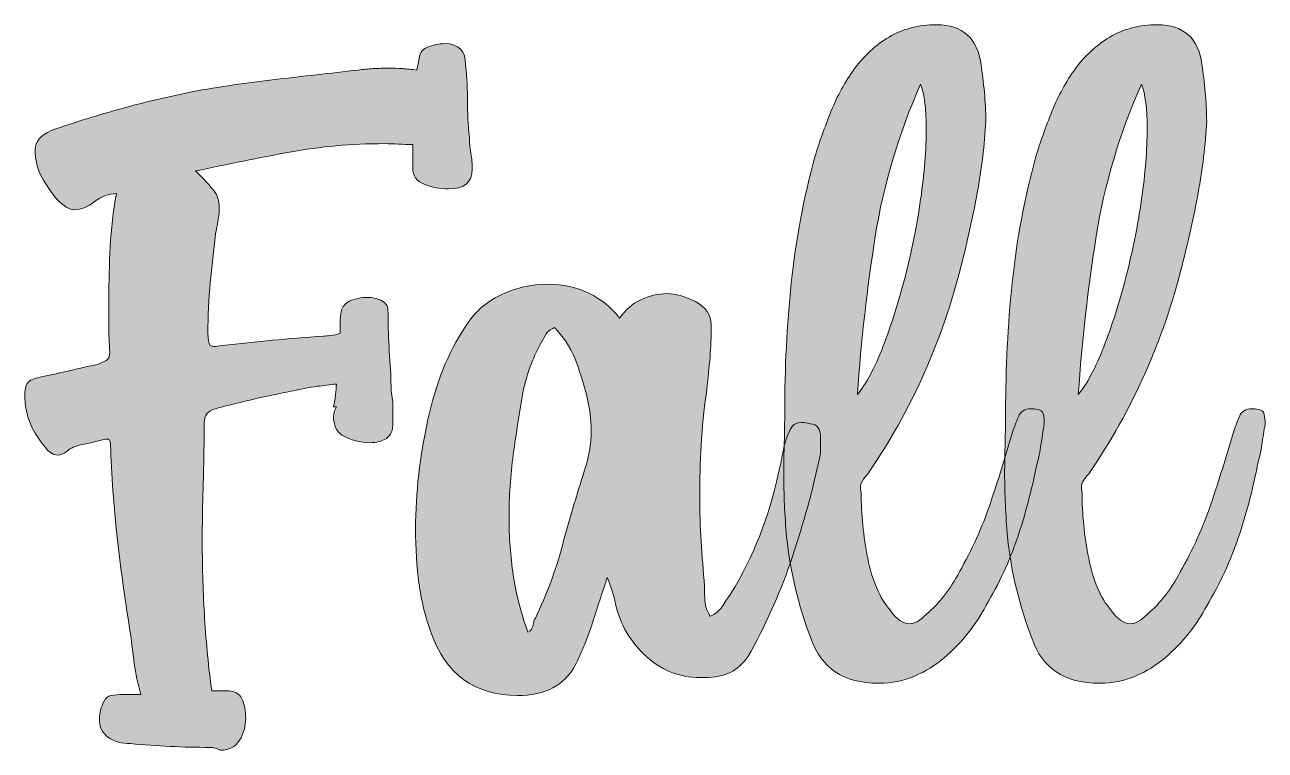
# Model space of a CAD drawing. Header units: inches. Extents: x 229 to 851, y -868 to -212.
# Drawn here: x 228.7 to 630.1, y -446.9 to -212 of the extents above; entities that cross this region are included whole.
import ezdxf

# ---------------------------------------------------------------- set-up
doc = ezdxf.new("R2010")
doc.units = ezdxf.units.IN
doc.header["$MEASUREMENT"] = 0
doc.layers.add('Layer 1', color=7, linetype='Continuous')

# ---------------------------------------------------------------- blocks, each defined once
blk = doc.blocks.new('block 4')
at = {"layer": 'Layer 1', "true_color": 0x040404}
h = blk.add_hatch(color=18, dxfattribs=at)
h.dxf.hatch_style = 2
edge = h.paths.add_edge_path()
edge.add_spline(control_points=[(475.19, -377.83), (474.58, -370.7), (474.28, -363.88), (474.28, -357.36), (474.28, -353.9), (474.32, -350.54), (474.43, -347.28), (474.53, -344.03), (474.58, -340.67), (474.58, -337.2), (474.58, -323.15), (475.29, -309.25), (476.72, -295.51), (478.14, -281.76), (480.69, -268.17), (484.36, -254.73), (485.78, -250.05), (487.51, -245.16), (489.55, -240.07), (491.58, -234.98), (494.13, -230.35), (497.19, -226.17), (500.24, -222), (503.95, -218.59), (508.33, -215.94), (512.71, -213.3), (517.85, -211.97), (523.76, -211.97), (532.11, -211.97), (536.89, -216.25), (538.12, -224.8), (538.52, -227.65), (538.88, -230.65), (539.19, -233.81), (539.49, -236.97), (539.64, -240.07), (539.64, -243.13), (539.23, -250.87), (538.32, -258.6), (536.89, -266.34), (535.47, -274.08), (533.73, -281.92), (531.7, -289.86), (528.65, -302.07), (524.62, -313.79), (519.64, -324.98), (514.64, -336.18), (508.59, -346.98), (501.46, -357.36), (500.85, -357.97), (500.24, -358.79), (499.63, -359.81), (499.02, -360.83), (498.91, -362.05), (499.32, -363.47), (499.32, -370.4), (500.04, -377.47), (501.46, -384.7), (502.88, -391.93), (505.33, -397.58), (508.79, -401.65), (510.83, -404.51), (512.86, -405.93), (514.9, -405.93), (516.53, -405.93), (518.36, -404.91), (520.4, -402.87), (524.68, -399.21), (528.24, -394.63), (531.09, -389.13), (535.16, -382), (538.47, -374.67), (541.02, -367.14), (543.56, -359.6), (545.95, -351.97), (548.2, -344.23), (548.81, -342.4), (549.46, -340.61), (550.18, -338.88), (550.89, -337.15), (552.27, -336.29), (554.3, -336.29), (555.12, -336.29), (555.73, -336.39), (556.14, -336.59), (557.36, -336.59), (558.07, -337.1), (558.28, -338.12), (558.47, -339.14), (558.58, -340.16), (558.58, -341.17), (558.17, -343.42), (557.82, -345.65), (557.51, -347.89), (557.21, -350.14), (556.75, -352.27), (556.14, -354.31), (554.5, -362.66), (552.42, -370.6), (549.87, -378.13), (547.33, -385.67), (543.92, -393), (539.64, -400.12), (538.22, -402.98), (536.33, -405.88), (533.99, -408.83), (531.65, -411.78), (529.05, -414.48), (526.2, -416.92), (523.35, -419.37), (520.14, -421.35), (516.58, -422.88), (513.02, -424.41), (509.2, -425.17), (505.13, -425.17), (499.22, -425.17), (494.48, -423.95), (490.92, -421.51), (487.36, -419.06), (484.76, -415.5), (483.14, -410.81), (479.06, -400.23), (476.41, -389.23), (475.19, -377.83)], knot_values=[0, 0, 0, 0, 1, 1, 1, 2, 2, 2, 3, 3, 3, 4, 4, 4, 5, 5, 5, 6, 6, 6, 7, 7, 7, 8, 8, 8, 9, 9, 9, 10, 10, 10, 11, 11, 11, 12, 12, 12, 13, 13, 13, 14, 14, 14, 15, 15, 15, 16, 16, 16, 17, 17, 17, 18, 18, 18, 19, 19, 19, 20, 20, 20, 21, 21, 21, 22, 22, 22, 23, 23, 23, 24, 24, 24, 25, 25, 25, 26, 26, 26, 27, 27, 27, 28, 28, 28, 29, 29, 29, 30, 30, 30, 31, 31, 31, 32, 32, 32, 33, 33, 33, 34, 34, 34, 35, 35, 35, 36, 36, 36, 37, 37, 37, 38, 38, 38, 39, 39, 39, 40, 40, 40, 41, 41, 41, 41], degree=3, periodic=1)
edge = h.paths.add_edge_path()
edge.add_spline(control_points=[(518.57, -231.21), (511.44, -247.3), (506.55, -263.7), (503.9, -280.39), (501.26, -297.09), (499.32, -314.19), (498.1, -331.7), (500.95, -328.24), (503.7, -323.1), (506.35, -316.28), (508.99, -309.46), (511.39, -301.92), (513.53, -293.68), (515.67, -285.43), (517.34, -277.03), (518.57, -268.48), (519.79, -259.92), (520.4, -252.29), (520.4, -245.57), (520.4, -239.26), (519.79, -234.47), (518.57, -231.21)], knot_values=[0, 0, 0, 0, 1, 1, 1, 2, 2, 2, 3, 3, 3, 4, 4, 4, 5, 5, 5, 6, 6, 6, 7, 7, 7, 7], degree=3, periodic=1)
h = blk.add_hatch(color=18, dxfattribs=at)
h.dxf.hatch_style = 2
edge = h.paths.add_edge_path()
edge.add_spline(control_points=[(546.67, -377.83), (546.06, -370.7), (545.75, -363.88), (545.75, -357.36), (545.75, -353.9), (545.8, -350.54), (545.9, -347.28), (546, -344.03), (546.06, -340.67), (546.06, -337.2), (546.06, -323.15), (546.77, -309.25), (548.19, -295.51), (549.61, -281.76), (552.16, -268.17), (555.83, -254.73), (557.25, -250.05), (558.98, -245.16), (561.02, -240.07), (563.06, -234.98), (565.6, -230.35), (568.66, -226.17), (571.71, -222), (575.43, -218.59), (579.81, -215.94), (584.18, -213.3), (589.32, -211.97), (595.23, -211.97), (603.58, -211.97), (608.37, -216.25), (609.59, -224.8), (609.99, -227.65), (610.35, -230.65), (610.66, -233.81), (610.96, -236.97), (611.12, -240.07), (611.12, -243.13), (610.7, -250.87), (609.79, -258.6), (608.37, -266.34), (606.94, -274.08), (605.21, -281.92), (603.17, -289.86), (600.12, -302.07), (596.1, -313.79), (591.11, -324.98), (586.12, -336.18), (580.06, -346.98), (572.94, -357.36), (572.32, -357.97), (571.71, -358.79), (571.1, -359.81), (570.49, -360.83), (570.39, -362.05), (570.8, -363.47), (570.8, -370.4), (571.51, -377.47), (572.94, -384.7), (574.36, -391.93), (576.8, -397.58), (580.26, -401.65), (582.3, -404.51), (584.34, -405.93), (586.37, -405.93), (588, -405.93), (589.83, -404.91), (591.87, -402.87), (596.15, -399.21), (599.71, -394.63), (602.56, -389.13), (606.63, -382), (609.94, -374.67), (612.49, -367.14), (615.03, -359.6), (617.43, -351.97), (619.67, -344.23), (620.28, -342.4), (620.94, -340.61), (621.65, -338.88), (622.36, -337.15), (623.74, -336.29), (625.78, -336.29), (626.59, -336.29), (627.2, -336.39), (627.61, -336.59), (628.83, -336.59), (629.54, -337.1), (629.75, -338.12), (629.95, -339.14), (630.05, -340.16), (630.05, -341.17), (629.64, -343.42), (629.29, -345.65), (628.98, -347.89), (628.68, -350.14), (628.22, -352.27), (627.61, -354.31), (625.98, -362.66), (623.89, -370.6), (621.35, -378.13), (618.8, -385.67), (615.39, -393), (611.12, -400.12), (609.69, -402.98), (607.8, -405.88), (605.47, -408.83), (603.12, -411.78), (600.53, -414.48), (597.68, -416.92), (594.82, -419.37), (591.61, -421.35), (588.05, -422.88), (584.49, -424.41), (580.67, -425.17), (576.6, -425.17), (570.69, -425.17), (565.96, -423.95), (562.4, -421.51), (558.83, -419.06), (556.23, -415.5), (554.61, -410.81), (550.53, -400.23), (547.89, -389.23), (546.67, -377.83)], knot_values=[0, 0, 0, 0, 1, 1, 1, 2, 2, 2, 3, 3, 3, 4, 4, 4, 5, 5, 5, 6, 6, 6, 7, 7, 7, 8, 8, 8, 9, 9, 9, 10, 10, 10, 11, 11, 11, 12, 12, 12, 13, 13, 13, 14, 14, 14, 15, 15, 15, 16, 16, 16, 17, 17, 17, 18, 18, 18, 19, 19, 19, 20, 20, 20, 21, 21, 21, 22, 22, 22, 23, 23, 23, 24, 24, 24, 25, 25, 25, 26, 26, 26, 27, 27, 27, 28, 28, 28, 29, 29, 29, 30, 30, 30, 31, 31, 31, 32, 32, 32, 33, 33, 33, 34, 34, 34, 35, 35, 35, 36, 36, 36, 37, 37, 37, 38, 38, 38, 39, 39, 39, 40, 40, 40, 41, 41, 41, 41], degree=3, periodic=1)
edge = h.paths.add_edge_path()
edge.add_spline(control_points=[(590.04, -231.21), (582.91, -247.3), (578.02, -263.7), (575.38, -280.39), (572.73, -297.09), (570.8, -314.19), (569.57, -331.7), (572.42, -328.24), (575.17, -323.1), (577.82, -316.28), (580.47, -309.46), (582.86, -301.92), (585, -293.68), (587.14, -285.43), (588.82, -277.03), (590.04, -268.48), (591.26, -259.92), (591.87, -252.29), (591.87, -245.57), (591.87, -239.26), (591.26, -234.47), (590.04, -231.21)], knot_values=[0, 0, 0, 0, 1, 1, 1, 2, 2, 2, 3, 3, 3, 4, 4, 4, 5, 5, 5, 6, 6, 6, 7, 7, 7, 7], degree=3, periodic=1)
h = blk.add_hatch(color=18, dxfattribs=at)
h.dxf.hatch_style = 2
edge = h.paths.add_edge_path()
edge.add_spline(control_points=[(262.91, -444.72), (260.05, -444.72), (257.66, -444.06), (255.73, -442.73), (253.79, -441.41), (252.83, -439.32), (252.83, -436.47), (252.83, -434.84), (253.33, -433.01), (254.36, -430.97), (254.76, -429.95), (255.53, -429.34), (256.65, -429.14), (257.76, -428.94), (259.04, -428.84), (260.47, -428.84), (260.47, -428.84), (266.27, -428.84), (266.27, -428.84), (265.25, -425.37), (264.54, -422.07), (264.13, -418.91), (263.72, -415.75), (263.31, -412.55), (262.91, -409.29), (261.28, -399.31), (259.9, -389.43), (258.78, -379.66), (257.66, -369.89), (256.9, -359.81), (256.49, -349.42), (256.49, -347.79), (256.34, -346.78), (256.04, -346.37), (255.73, -345.96), (254.56, -346.06), (252.52, -346.67), (251.1, -347.08), (249.32, -347.49), (247.18, -347.89), (245.04, -348.3), (243.46, -349.01), (242.44, -350.03), (239.79, -352.07), (237.45, -351.66), (235.42, -348.81), (233.38, -346.57), (231.75, -344.03), (230.53, -341.17), (229.31, -338.32), (228.7, -335.17), (228.7, -331.7), (228.7, -329.67), (229.11, -328.3), (229.92, -327.58), (230.73, -326.87), (232.26, -326.31), (234.5, -325.9), (237.35, -325.29), (240.3, -324.63), (243.36, -323.92), (246.41, -323.2), (249.36, -322.54), (252.22, -321.93), (253.23, -321.52), (254.15, -321.12), (254.97, -320.71), (255.78, -320.3), (256.19, -319.39), (256.19, -317.96), (255.98, -315.11), (255.88, -312.26), (255.88, -309.41), (255.88, -306.56), (255.88, -303.71), (255.88, -300.85), (255.88, -295.16), (256.04, -289.45), (256.34, -283.75), (256.65, -278.05), (257.3, -272.35), (258.33, -266.65), (255.88, -266.65), (253.54, -267.51), (251.3, -269.24), (249.06, -270.97), (246.82, -271.84), (244.58, -271.84), (243.15, -271.84), (241.32, -270.72), (239.08, -268.48), (237.25, -266.24), (235.62, -263.85), (234.2, -261.3), (232.77, -258.76), (232.06, -255.75), (232.06, -252.29), (232.06, -249.84), (233.79, -247.81), (237.25, -246.18), (244.99, -243.54), (252.52, -241.19), (259.85, -239.15), (267.18, -237.12), (274.82, -235.29), (282.76, -233.66), (291.72, -232.03), (300.68, -230.71), (309.64, -229.69), (318.6, -228.67), (327.56, -227.65), (336.52, -226.63), (338.15, -226.43), (339.77, -226.28), (341.41, -226.17), (343.04, -226.07), (344.66, -226.02), (346.29, -226.02), (347.92, -226.02), (349.45, -226.07), (350.88, -226.17), (352.3, -226.28), (353.83, -226.43), (355.46, -226.63), (355.86, -225.21), (356.17, -223.78), (356.37, -222.36), (356.58, -220.93), (357.39, -219.91), (358.82, -219.3), (359.83, -218.89), (360.8, -218.59), (361.72, -218.38), (362.64, -218.18), (363.6, -218.08), (364.62, -218.08), (369.1, -218.08), (371.34, -220.42), (371.34, -225.1), (371.75, -229.18), (371.95, -233.05), (371.95, -236.71), (371.95, -240.38), (372.15, -244.25), (372.56, -248.32), (372.56, -249.95), (372.72, -251.68), (373.02, -253.51), (373.33, -255.34), (373.48, -257.08), (373.48, -258.7), (373.48, -262.98), (370.93, -265.12), (365.84, -265.12), (362.99, -265.12), (360.34, -264.61), (357.9, -263.59), (355.46, -262.57), (354.24, -260.84), (354.24, -258.4), (354.24, -258.4), (354.24, -256.87), (354.24, -256.87), (354.24, -256.87), (354.24, -250.76), (354.24, -250.76), (352.6, -250.76), (351.08, -250.71), (349.66, -250.61), (348.23, -250.51), (346.7, -250.46), (345.07, -250.46), (334.48, -250.46), (324.25, -251.37), (314.38, -253.21), (304.5, -255.04), (294.37, -257.08), (283.98, -259.31), (286.83, -262.17), (288.82, -264.31), (289.94, -265.73), (291.06, -267.16), (291.62, -268.99), (291.62, -271.23), (291.62, -272.25), (291.52, -273.42), (291.31, -274.74), (291.11, -276.07), (290.8, -277.75), (290.4, -279.78), (289.79, -285.08), (289.22, -290.32), (288.72, -295.51), (288.21, -300.7), (287.96, -306.15), (287.96, -311.85), (287.96, -313.89), (288.15, -315.16), (288.57, -315.67), (288.97, -316.18), (290.29, -316.23), (292.54, -315.82), (298.23, -315.21), (303.68, -314.65), (308.88, -314.14), (314.07, -313.63), (319.52, -313.18), (325.22, -312.77), (325.83, -312.77), (326.64, -312.72), (327.66, -312.61), (328.68, -312.51), (329.7, -312.26), (330.72, -311.85), (330.72, -311.85), (330.72, -310.02), (330.72, -310.02), (330.72, -310.02), (330.72, -308.49), (330.72, -308.49), (330.72, -307.07), (330.87, -305.74), (331.18, -304.52), (331.48, -303.3), (332.34, -302.28), (333.77, -301.46), (334.79, -301.06), (335.76, -300.76), (336.67, -300.55), (337.59, -300.35), (338.55, -300.24), (339.58, -300.24), (341.2, -300.24), (342.83, -300.65), (344.46, -301.46), (345.48, -302.07), (346.04, -302.84), (346.14, -303.76), (346.24, -304.67), (346.29, -305.85), (346.29, -307.27), (346.29, -311.34), (346.45, -315.32), (346.75, -319.18), (347.06, -323.05), (347.21, -326.82), (347.21, -330.48), (347.62, -332.52), (347.82, -334.35), (347.82, -335.98), (347.82, -337.61), (347.82, -339.24), (347.82, -340.87), (347.82, -343.31), (347.11, -344.99), (345.68, -345.91), (344.26, -346.82), (342.53, -347.28), (340.49, -347.28), (337.23, -347.28), (334.18, -346.47), (331.33, -344.84), (329.5, -343.62), (328.58, -341.58), (328.58, -338.73), (328.58, -337.92), (328.88, -336.9), (329.5, -335.67), (329.5, -335.67), (328.58, -335.67), (328.58, -335.67), (329.19, -332.83), (329.5, -330.38), (329.5, -328.34), (328.47, -328.34), (327.46, -328.45), (326.44, -328.65), (325.42, -328.86), (324.4, -328.96), (323.39, -328.96), (317.68, -329.98), (312.09, -331.09), (306.59, -332.32), (301.09, -333.54), (295.69, -334.86), (290.4, -336.29), (287.96, -336.9), (286.73, -338.42), (286.73, -340.87), (286.73, -347.39), (286.63, -353.85), (286.43, -360.26), (286.22, -366.68), (286.12, -373.14), (286.12, -379.66), (286.12, -388.01), (286.37, -396.2), (286.89, -404.25), (287.39, -412.29), (288.15, -420.08), (289.18, -427.61), (289.18, -427.61), (293.76, -427.61), (293.76, -427.61), (296.4, -427.61), (298.13, -428.48), (298.95, -430.21), (299.76, -431.94), (300.17, -434.03), (300.17, -436.47), (300.17, -439.12), (299.51, -441.51), (298.19, -443.65), (296.86, -445.79), (294.77, -446.86), (291.93, -446.86), (290.7, -446.25), (289.58, -445.94), (288.57, -445.94), (284.29, -445.94), (280.01, -445.84), (275.74, -445.64), (271.46, -445.43), (267.18, -445.12), (262.91, -444.72)], knot_values=[0, 0, 0, 0, 1, 1, 1, 2, 2, 2, 3, 3, 3, 4, 4, 4, 5, 5, 5, 6, 6, 6, 7, 7, 7, 8, 8, 8, 9, 9, 9, 10, 10, 10, 11, 11, 11, 12, 12, 12, 13, 13, 13, 14, 14, 14, 15, 15, 15, 16, 16, 16, 17, 17, 17, 18, 18, 18, 19, 19, 19, 20, 20, 20, 21, 21, 21, 22, 22, 22, 23, 23, 23, 24, 24, 24, 25, 25, 25, 26, 26, 26, 27, 27, 27, 28, 28, 28, 29, 29, 29, 30, 30, 30, 31, 31, 31, 32, 32, 32, 33, 33, 33, 34, 34, 34, 35, 35, 35, 36, 36, 36, 37, 37, 37, 38, 38, 38, 39, 39, 39, 40, 40, 40, 41, 41, 41, 42, 42, 42, 43, 43, 43, 44, 44, 44, 45, 45, 45, 46, 46, 46, 47, 47, 47, 48, 48, 48, 49, 49, 49, 50, 50, 50, 51, 51, 51, 52, 52, 52, 53, 53, 53, 54, 54, 54, 55, 55, 55, 56, 56, 56, 57, 57, 57, 58, 58, 58, 59, 59, 59, 60, 60, 60, 61, 61, 61, 62, 62, 62, 63, 63, 63, 64, 64, 64, 65, 65, 65, 66, 66, 66, 67, 67, 67, 68, 68, 68, 69, 69, 69, 70, 70, 70, 71, 71, 71, 72, 72, 72, 73, 73, 73, 74, 74, 74, 75, 75, 75, 76, 76, 76, 77, 77, 77, 78, 78, 78, 79, 79, 79, 80, 80, 80, 81, 81, 81, 82, 82, 82, 83, 83, 83, 84, 84, 84, 85, 85, 85, 86, 86, 86, 87, 87, 87, 88, 88, 88, 89, 89, 89, 90, 90, 90, 91, 91, 91, 92, 92, 92, 93, 93, 93, 94, 94, 94, 95, 95, 95, 96, 96, 96, 97, 97, 97, 98, 98, 98, 99, 99, 99, 100, 100, 100, 101, 101, 101, 102, 102, 102, 103, 103, 103, 104, 104, 104, 105, 105, 105, 106, 106, 106, 107, 107, 107, 108, 108, 108, 108], degree=3, periodic=1)
h = blk.add_hatch(color=18, dxfattribs=at)
h.dxf.hatch_style = 2
edge = h.paths.add_edge_path()
edge.add_spline(control_points=[(436.4, -299.02), (439.25, -299.02), (442.36, -299.89), (445.72, -301.62), (449.08, -303.35), (450.76, -305.85), (450.76, -309.1), (450.76, -309.1), (450.76, -310.93), (450.76, -310.93), (450.76, -314.19), (450.61, -317.5), (450.3, -320.86), (449.99, -324.22), (449.64, -327.63), (449.23, -331.09), (448.41, -336.8), (447.86, -342.45), (447.55, -348.05), (447.25, -353.65), (447.09, -359.3), (447.09, -365), (447.09, -369.68), (447.25, -374.42), (447.55, -379.2), (447.86, -383.99), (448.21, -388.82), (448.62, -393.71), (448.62, -395.34), (448.67, -396.97), (448.77, -398.6), (448.87, -400.23), (449.43, -401.86), (450.45, -403.48), (452.08, -402.87), (453.35, -401.86), (454.27, -400.43), (455.19, -399.01), (456.15, -397.58), (457.17, -396.15), (464.5, -384.14), (469.59, -371.21), (472.44, -357.36), (473.06, -355.12), (473.56, -352.83), (473.97, -350.49), (474.38, -348.15), (475.09, -345.86), (476.11, -343.62), (476.72, -341.99), (477.69, -341.07), (479.01, -340.87), (480.33, -340.67), (481.61, -340.77), (482.83, -341.17), (485.07, -341.17), (486.19, -342.7), (486.19, -345.75), (486.19, -347.18), (486.19, -348.46), (486.19, -349.57), (486.19, -350.69), (485.98, -351.97), (485.58, -353.39), (483.14, -364.59), (480.08, -375.49), (476.42, -386.07), (472.75, -396.66), (468.17, -406.84), (462.67, -416.62), (461.04, -418.86), (459.16, -420.54), (457.02, -421.66), (454.88, -422.78), (452.08, -423.34), (448.62, -423.34), (448.62, -423.34), (447.4, -423.34), (447.4, -423.34), (440.27, -423.34), (434.16, -420.85), (429.07, -415.86), (423.98, -410.87), (420.82, -405.01), (419.6, -398.29), (418.99, -395.85), (418.18, -393.41), (417.16, -390.96), (415.53, -395.85), (413.95, -400.69), (412.42, -405.47), (410.9, -410.26), (409.01, -414.89), (406.77, -419.37), (403.31, -425.88), (397.1, -429.14), (388.14, -429.14), (374.29, -429.14), (364.93, -422.32), (360.04, -408.68), (358.21, -403.38), (356.93, -398.09), (356.22, -392.79), (355.51, -387.5), (355.15, -381.6), (355.15, -375.08), (355.15, -363.47), (356.48, -351.71), (359.13, -339.8), (361.77, -327.89), (365.74, -317.96), (371.04, -310.02), (373.89, -305.34), (377.76, -301.82), (382.64, -299.48), (387.53, -297.14), (392.62, -295.97), (397.92, -295.97), (402.8, -295.97), (407.23, -296.94), (411.2, -298.87), (415.17, -300.81), (418.48, -303.5), (421.13, -306.96), (422.96, -304.32), (425.25, -302.33), (428, -301.01), (430.75, -299.69), (433.55, -299.02), (436.4, -299.02)], knot_values=[0, 0, 0, 0, 1, 1, 1, 2, 2, 2, 3, 3, 3, 4, 4, 4, 5, 5, 5, 6, 6, 6, 7, 7, 7, 8, 8, 8, 9, 9, 9, 10, 10, 10, 11, 11, 11, 12, 12, 12, 13, 13, 13, 14, 14, 14, 15, 15, 15, 16, 16, 16, 17, 17, 17, 18, 18, 18, 19, 19, 19, 20, 20, 20, 21, 21, 21, 22, 22, 22, 23, 23, 23, 24, 24, 24, 25, 25, 25, 26, 26, 26, 27, 27, 27, 28, 28, 28, 29, 29, 29, 30, 30, 30, 31, 31, 31, 32, 32, 32, 33, 33, 33, 34, 34, 34, 35, 35, 35, 36, 36, 36, 37, 37, 37, 38, 38, 38, 39, 39, 39, 40, 40, 40, 41, 41, 41, 42, 42, 42, 43, 43, 43, 43], degree=3, periodic=1)
edge = h.paths.add_edge_path()
edge.add_spline(control_points=[(409.83, -356.14), (411.25, -352.07), (411.97, -347.79), (411.97, -343.31), (411.97, -340.06), (411.46, -336.18), (410.44, -331.7), (409.42, -327.63), (408.15, -323.71), (406.62, -319.94), (405.09, -316.18), (402.9, -312.87), (400.05, -310.02), (398.63, -310.63), (397.66, -311.44), (397.15, -312.46), (396.64, -313.48), (396.08, -314.5), (395.47, -315.52), (393.03, -320), (391.2, -324.98), (389.97, -330.48), (388.75, -337.41), (387.68, -344.28), (386.77, -351.1), (385.85, -357.93), (385.39, -364.8), (385.39, -371.72), (385.39, -377.83), (385.85, -383.99), (386.77, -390.2), (387.68, -396.41), (389.26, -402.57), (391.5, -408.68), (392.52, -408.07), (393.08, -407.3), (393.18, -406.39), (393.28, -405.47), (393.54, -404.7), (393.94, -404.09), (397.61, -396.36), (400.51, -388.52), (402.65, -380.58), (404.79, -372.63), (407.18, -364.49), (409.83, -356.14)], knot_values=[0, 0, 0, 0, 1, 1, 1, 2, 2, 2, 3, 3, 3, 4, 4, 4, 5, 5, 5, 6, 6, 6, 7, 7, 7, 8, 8, 8, 9, 9, 9, 10, 10, 10, 11, 11, 11, 12, 12, 12, 13, 13, 13, 14, 14, 14, 15, 15, 15, 15], degree=3, periodic=1)
at = {"layer": 'Layer 1', "lineweight": 0}
for points, knots in [([(475.19, -377.83), (474.58, -370.7), (474.28, -363.88), (474.28, -357.36), (474.28, -353.9), (474.32, -350.54), (474.43, -347.28), (474.53, -344.03), (474.58, -340.67), (474.58, -337.2), (474.58, -323.15), (475.29, -309.25), (476.72, -295.51), (478.14, -281.76), (480.69, -268.17), (484.36, -254.73), (485.78, -250.05), (487.51, -245.16), (489.55, -240.07), (491.58, -234.98), (494.13, -230.35), (497.19, -226.17), (500.24, -222), (503.95, -218.59), (508.33, -215.94), (512.71, -213.3), (517.85, -211.97), (523.76, -211.97), (532.11, -211.97), (536.89, -216.25), (538.12, -224.8), (538.52, -227.65), (538.88, -230.65), (539.19, -233.81), (539.49, -236.97), (539.64, -240.07), (539.64, -243.13), (539.23, -250.87), (538.32, -258.6), (536.89, -266.34), (535.47, -274.08), (533.73, -281.92), (531.7, -289.86), (528.65, -302.07), (524.62, -313.79), (519.64, -324.98), (514.64, -336.18), (508.59, -346.98), (501.46, -357.36), (500.85, -357.97), (500.24, -358.79), (499.63, -359.81), (499.02, -360.83), (498.91, -362.05), (499.32, -363.47), (499.32, -370.4), (500.04, -377.47), (501.46, -384.7), (502.88, -391.93), (505.33, -397.58), (508.79, -401.65), (510.83, -404.51), (512.86, -405.93), (514.9, -405.93), (516.53, -405.93), (518.36, -404.91), (520.4, -402.87), (524.68, -399.21), (528.24, -394.63), (531.09, -389.13), (535.16, -382), (538.47, -374.67), (541.02, -367.14), (543.56, -359.6), (545.95, -351.97), (548.2, -344.23), (548.81, -342.4), (549.46, -340.61), (550.18, -338.88), (550.89, -337.15), (552.27, -336.29), (554.3, -336.29), (555.12, -336.29), (555.73, -336.39), (556.14, -336.59), (557.36, -336.59), (558.07, -337.1), (558.28, -338.12), (558.47, -339.14), (558.58, -340.16), (558.58, -341.17), (558.17, -343.42), (557.82, -345.65), (557.51, -347.89), (557.21, -350.14), (556.75, -352.27), (556.14, -354.31), (554.5, -362.66), (552.42, -370.6), (549.87, -378.13), (547.33, -385.67), (543.92, -393), (539.64, -400.12), (538.22, -402.98), (536.33, -405.88), (533.99, -408.83), (531.65, -411.78), (529.05, -414.48), (526.2, -416.92), (523.35, -419.37), (520.14, -421.35), (516.58, -422.88), (513.02, -424.41), (509.2, -425.17), (505.13, -425.17), (499.22, -425.17), (494.48, -423.95), (490.92, -421.51), (487.36, -419.06), (484.76, -415.5), (483.14, -410.81), (479.06, -400.23), (476.41, -389.23), (475.19, -377.83)], [0, 0, 0, 0, 1, 1, 1, 2, 2, 2, 3, 3, 3, 4, 4, 4, 5, 5, 5, 6, 6, 6, 7, 7, 7, 8, 8, 8, 9, 9, 9, 10, 10, 10, 11, 11, 11, 12, 12, 12, 13, 13, 13, 14, 14, 14, 15, 15, 15, 16, 16, 16, 17, 17, 17, 18, 18, 18, 19, 19, 19, 20, 20, 20, 21, 21, 21, 22, 22, 22, 23, 23, 23, 24, 24, 24, 25, 25, 25, 26, 26, 26, 27, 27, 27, 28, 28, 28, 29, 29, 29, 30, 30, 30, 31, 31, 31, 32, 32, 32, 33, 33, 33, 34, 34, 34, 35, 35, 35, 36, 36, 36, 37, 37, 37, 38, 38, 38, 39, 39, 39, 40, 40, 40, 41, 41, 41, 41]), ([(546.67, -377.83), (546.06, -370.7), (545.75, -363.88), (545.75, -357.36), (545.75, -353.9), (545.8, -350.54), (545.9, -347.28), (546, -344.03), (546.06, -340.67), (546.06, -337.2), (546.06, -323.15), (546.77, -309.25), (548.19, -295.51), (549.61, -281.76), (552.16, -268.17), (555.83, -254.73), (557.25, -250.05), (558.98, -245.16), (561.02, -240.07), (563.06, -234.98), (565.6, -230.35), (568.66, -226.17), (571.71, -222), (575.43, -218.59), (579.81, -215.94), (584.18, -213.3), (589.32, -211.97), (595.23, -211.97), (603.58, -211.97), (608.37, -216.25), (609.59, -224.8), (609.99, -227.65), (610.35, -230.65), (610.66, -233.81), (610.96, -236.97), (611.12, -240.07), (611.12, -243.13), (610.7, -250.87), (609.79, -258.6), (608.37, -266.34), (606.94, -274.08), (605.21, -281.92), (603.17, -289.86), (600.12, -302.07), (596.1, -313.79), (591.11, -324.98), (586.12, -336.18), (580.06, -346.98), (572.94, -357.36), (572.32, -357.97), (571.71, -358.79), (571.1, -359.81), (570.49, -360.83), (570.39, -362.05), (570.8, -363.47), (570.8, -370.4), (571.51, -377.47), (572.94, -384.7), (574.36, -391.93), (576.8, -397.58), (580.26, -401.65), (582.3, -404.51), (584.34, -405.93), (586.37, -405.93), (588, -405.93), (589.83, -404.91), (591.87, -402.87), (596.15, -399.21), (599.71, -394.63), (602.56, -389.13), (606.63, -382), (609.94, -374.67), (612.49, -367.14), (615.03, -359.6), (617.43, -351.97), (619.67, -344.23), (620.28, -342.4), (620.94, -340.61), (621.65, -338.88), (622.36, -337.15), (623.74, -336.29), (625.78, -336.29), (626.59, -336.29), (627.2, -336.39), (627.61, -336.59), (628.83, -336.59), (629.54, -337.1), (629.75, -338.12), (629.95, -339.14), (630.05, -340.16), (630.05, -341.17), (629.64, -343.42), (629.29, -345.65), (628.98, -347.89), (628.68, -350.14), (628.22, -352.27), (627.61, -354.31), (625.98, -362.66), (623.89, -370.6), (621.35, -378.13), (618.8, -385.67), (615.39, -393), (611.12, -400.12), (609.69, -402.98), (607.8, -405.88), (605.47, -408.83), (603.12, -411.78), (600.53, -414.48), (597.68, -416.92), (594.82, -419.37), (591.61, -421.35), (588.05, -422.88), (584.49, -424.41), (580.67, -425.17), (576.6, -425.17), (570.69, -425.17), (565.96, -423.95), (562.4, -421.51), (558.83, -419.06), (556.23, -415.5), (554.61, -410.81), (550.53, -400.23), (547.89, -389.23), (546.67, -377.83)], [0, 0, 0, 0, 1, 1, 1, 2, 2, 2, 3, 3, 3, 4, 4, 4, 5, 5, 5, 6, 6, 6, 7, 7, 7, 8, 8, 8, 9, 9, 9, 10, 10, 10, 11, 11, 11, 12, 12, 12, 13, 13, 13, 14, 14, 14, 15, 15, 15, 16, 16, 16, 17, 17, 17, 18, 18, 18, 19, 19, 19, 20, 20, 20, 21, 21, 21, 22, 22, 22, 23, 23, 23, 24, 24, 24, 25, 25, 25, 26, 26, 26, 27, 27, 27, 28, 28, 28, 29, 29, 29, 30, 30, 30, 31, 31, 31, 32, 32, 32, 33, 33, 33, 34, 34, 34, 35, 35, 35, 36, 36, 36, 37, 37, 37, 38, 38, 38, 39, 39, 39, 40, 40, 40, 41, 41, 41, 41]), ([(262.91, -444.72), (260.05, -444.72), (257.66, -444.06), (255.73, -442.73), (253.79, -441.41), (252.83, -439.32), (252.83, -436.47), (252.83, -434.84), (253.33, -433.01), (254.36, -430.97), (254.76, -429.95), (255.53, -429.34), (256.65, -429.14), (257.76, -428.94), (259.04, -428.84), (260.47, -428.84), (260.47, -428.84), (266.27, -428.84), (266.27, -428.84), (265.25, -425.37), (264.54, -422.07), (264.13, -418.91), (263.72, -415.75), (263.31, -412.55), (262.91, -409.29), (261.28, -399.31), (259.9, -389.43), (258.78, -379.66), (257.66, -369.89), (256.9, -359.81), (256.49, -349.42), (256.49, -347.79), (256.34, -346.78), (256.04, -346.37), (255.73, -345.96), (254.56, -346.06), (252.52, -346.67), (251.1, -347.08), (249.32, -347.49), (247.18, -347.89), (245.04, -348.3), (243.46, -349.01), (242.44, -350.03), (239.79, -352.07), (237.45, -351.66), (235.42, -348.81), (233.38, -346.57), (231.75, -344.03), (230.53, -341.17), (229.31, -338.32), (228.7, -335.17), (228.7, -331.7), (228.7, -329.67), (229.11, -328.3), (229.92, -327.58), (230.73, -326.87), (232.26, -326.31), (234.5, -325.9), (237.35, -325.29), (240.3, -324.63), (243.36, -323.92), (246.41, -323.2), (249.36, -322.54), (252.22, -321.93), (253.23, -321.52), (254.15, -321.12), (254.97, -320.71), (255.78, -320.3), (256.19, -319.39), (256.19, -317.96), (255.98, -315.11), (255.88, -312.26), (255.88, -309.41), (255.88, -306.56), (255.88, -303.71), (255.88, -300.85), (255.88, -295.16), (256.04, -289.45), (256.34, -283.75), (256.65, -278.05), (257.3, -272.35), (258.33, -266.65), (255.88, -266.65), (253.54, -267.51), (251.3, -269.24), (249.06, -270.97), (246.82, -271.84), (244.58, -271.84), (243.15, -271.84), (241.32, -270.72), (239.08, -268.48), (237.25, -266.24), (235.62, -263.85), (234.2, -261.3), (232.77, -258.76), (232.06, -255.75), (232.06, -252.29), (232.06, -249.84), (233.79, -247.81), (237.25, -246.18), (244.99, -243.54), (252.52, -241.19), (259.85, -239.15), (267.18, -237.12), (274.82, -235.29), (282.76, -233.66), (291.72, -232.03), (300.68, -230.71), (309.64, -229.69), (318.6, -228.67), (327.56, -227.65), (336.52, -226.63), (338.15, -226.43), (339.77, -226.28), (341.41, -226.17), (343.04, -226.07), (344.66, -226.02), (346.29, -226.02), (347.92, -226.02), (349.45, -226.07), (350.88, -226.17), (352.3, -226.28), (353.83, -226.43), (355.46, -226.63), (355.86, -225.21), (356.17, -223.78), (356.37, -222.36), (356.58, -220.93), (357.39, -219.91), (358.82, -219.3), (359.83, -218.89), (360.8, -218.59), (361.72, -218.38), (362.64, -218.18), (363.6, -218.08), (364.62, -218.08), (369.1, -218.08), (371.34, -220.42), (371.34, -225.1), (371.75, -229.18), (371.95, -233.05), (371.95, -236.71), (371.95, -240.38), (372.15, -244.25), (372.56, -248.32), (372.56, -249.95), (372.72, -251.68), (373.02, -253.51), (373.33, -255.34), (373.48, -257.08), (373.48, -258.7), (373.48, -262.98), (370.93, -265.12), (365.84, -265.12), (362.99, -265.12), (360.34, -264.61), (357.9, -263.59), (355.46, -262.57), (354.24, -260.84), (354.24, -258.4), (354.24, -258.4), (354.24, -256.87), (354.24, -256.87), (354.24, -256.87), (354.24, -250.76), (354.24, -250.76), (352.6, -250.76), (351.08, -250.71), (349.66, -250.61), (348.23, -250.51), (346.7, -250.46), (345.07, -250.46), (334.48, -250.46), (324.25, -251.37), (314.38, -253.21), (304.5, -255.04), (294.37, -257.08), (283.98, -259.31), (286.83, -262.17), (288.82, -264.31), (289.94, -265.73), (291.06, -267.16), (291.62, -268.99), (291.62, -271.23), (291.62, -272.25), (291.52, -273.42), (291.31, -274.74), (291.11, -276.07), (290.8, -277.75), (290.4, -279.78), (289.79, -285.08), (289.22, -290.32), (288.72, -295.51), (288.21, -300.7), (287.96, -306.15), (287.96, -311.85), (287.96, -313.89), (288.15, -315.16), (288.57, -315.67), (288.97, -316.18), (290.29, -316.23), (292.54, -315.82), (298.23, -315.21), (303.68, -314.65), (308.88, -314.14), (314.07, -313.63), (319.52, -313.18), (325.22, -312.77), (325.83, -312.77), (326.64, -312.72), (327.66, -312.61), (328.68, -312.51), (329.7, -312.26), (330.72, -311.85), (330.72, -311.85), (330.72, -310.02), (330.72, -310.02), (330.72, -310.02), (330.72, -308.49), (330.72, -308.49), (330.72, -307.07), (330.87, -305.74), (331.18, -304.52), (331.48, -303.3), (332.34, -302.28), (333.77, -301.46), (334.79, -301.06), (335.76, -300.76), (336.67, -300.55), (337.59, -300.35), (338.55, -300.24), (339.58, -300.24), (341.2, -300.24), (342.83, -300.65), (344.46, -301.46), (345.48, -302.07), (346.04, -302.84), (346.14, -303.76), (346.24, -304.67), (346.29, -305.85), (346.29, -307.27), (346.29, -311.34), (346.45, -315.32), (346.75, -319.18), (347.06, -323.05), (347.21, -326.82), (347.21, -330.48), (347.62, -332.52), (347.82, -334.35), (347.82, -335.98), (347.82, -337.61), (347.82, -339.24), (347.82, -340.87), (347.82, -343.31), (347.11, -344.99), (345.68, -345.91), (344.26, -346.82), (342.53, -347.28), (340.49, -347.28), (337.23, -347.28), (334.18, -346.47), (331.33, -344.84), (329.5, -343.62), (328.58, -341.58), (328.58, -338.73), (328.58, -337.92), (328.88, -336.9), (329.5, -335.67), (329.5, -335.67), (328.58, -335.67), (328.58, -335.67), (329.19, -332.83), (329.5, -330.38), (329.5, -328.34), (328.47, -328.34), (327.46, -328.45), (326.44, -328.65), (325.42, -328.86), (324.4, -328.96), (323.39, -328.96), (317.68, -329.98), (312.09, -331.09), (306.59, -332.32), (301.09, -333.54), (295.69, -334.86), (290.4, -336.29), (287.96, -336.9), (286.73, -338.42), (286.73, -340.87), (286.73, -347.39), (286.63, -353.85), (286.43, -360.26), (286.22, -366.68), (286.12, -373.14), (286.12, -379.66), (286.12, -388.01), (286.37, -396.2), (286.89, -404.25), (287.39, -412.29), (288.15, -420.08), (289.18, -427.61), (289.18, -427.61), (293.76, -427.61), (293.76, -427.61), (296.4, -427.61), (298.13, -428.48), (298.95, -430.21), (299.76, -431.94), (300.17, -434.03), (300.17, -436.47), (300.17, -439.12), (299.51, -441.51), (298.19, -443.65), (296.86, -445.79), (294.77, -446.86), (291.93, -446.86), (290.7, -446.25), (289.58, -445.94), (288.57, -445.94), (284.29, -445.94), (280.01, -445.84), (275.74, -445.64), (271.46, -445.43), (267.18, -445.12), (262.91, -444.72)], [0, 0, 0, 0, 1, 1, 1, 2, 2, 2, 3, 3, 3, 4, 4, 4, 5, 5, 5, 6, 6, 6, 7, 7, 7, 8, 8, 8, 9, 9, 9, 10, 10, 10, 11, 11, 11, 12, 12, 12, 13, 13, 13, 14, 14, 14, 15, 15, 15, 16, 16, 16, 17, 17, 17, 18, 18, 18, 19, 19, 19, 20, 20, 20, 21, 21, 21, 22, 22, 22, 23, 23, 23, 24, 24, 24, 25, 25, 25, 26, 26, 26, 27, 27, 27, 28, 28, 28, 29, 29, 29, 30, 30, 30, 31, 31, 31, 32, 32, 32, 33, 33, 33, 34, 34, 34, 35, 35, 35, 36, 36, 36, 37, 37, 37, 38, 38, 38, 39, 39, 39, 40, 40, 40, 41, 41, 41, 42, 42, 42, 43, 43, 43, 44, 44, 44, 45, 45, 45, 46, 46, 46, 47, 47, 47, 48, 48, 48, 49, 49, 49, 50, 50, 50, 51, 51, 51, 52, 52, 52, 53, 53, 53, 54, 54, 54, 55, 55, 55, 56, 56, 56, 57, 57, 57, 58, 58, 58, 59, 59, 59, 60, 60, 60, 61, 61, 61, 62, 62, 62, 63, 63, 63, 64, 64, 64, 65, 65, 65, 66, 66, 66, 67, 67, 67, 68, 68, 68, 69, 69, 69, 70, 70, 70, 71, 71, 71, 72, 72, 72, 73, 73, 73, 74, 74, 74, 75, 75, 75, 76, 76, 76, 77, 77, 77, 78, 78, 78, 79, 79, 79, 80, 80, 80, 81, 81, 81, 82, 82, 82, 83, 83, 83, 84, 84, 84, 85, 85, 85, 86, 86, 86, 87, 87, 87, 88, 88, 88, 89, 89, 89, 90, 90, 90, 91, 91, 91, 92, 92, 92, 93, 93, 93, 94, 94, 94, 95, 95, 95, 96, 96, 96, 97, 97, 97, 98, 98, 98, 99, 99, 99, 100, 100, 100, 101, 101, 101, 102, 102, 102, 103, 103, 103, 104, 104, 104, 105, 105, 105, 106, 106, 106, 107, 107, 107, 108, 108, 108, 108]), ([(518.57, -231.21), (511.44, -247.3), (506.55, -263.7), (503.9, -280.39), (501.26, -297.09), (499.32, -314.19), (498.1, -331.7), (500.95, -328.24), (503.7, -323.1), (506.35, -316.28), (508.99, -309.46), (511.39, -301.92), (513.53, -293.68), (515.67, -285.43), (517.34, -277.03), (518.57, -268.48), (519.79, -259.92), (520.4, -252.29), (520.4, -245.57), (520.4, -239.26), (519.79, -234.47), (518.57, -231.21)], [0, 0, 0, 0, 1, 1, 1, 2, 2, 2, 3, 3, 3, 4, 4, 4, 5, 5, 5, 6, 6, 6, 7, 7, 7, 7]), ([(590.04, -231.21), (582.91, -247.3), (578.02, -263.7), (575.38, -280.39), (572.73, -297.09), (570.8, -314.19), (569.57, -331.7), (572.42, -328.24), (575.17, -323.1), (577.82, -316.28), (580.47, -309.46), (582.86, -301.92), (585, -293.68), (587.14, -285.43), (588.82, -277.03), (590.04, -268.48), (591.26, -259.92), (591.87, -252.29), (591.87, -245.57), (591.87, -239.26), (591.26, -234.47), (590.04, -231.21)], [0, 0, 0, 0, 1, 1, 1, 2, 2, 2, 3, 3, 3, 4, 4, 4, 5, 5, 5, 6, 6, 6, 7, 7, 7, 7]), ([(436.4, -299.02), (439.25, -299.02), (442.36, -299.89), (445.72, -301.62), (449.08, -303.35), (450.76, -305.85), (450.76, -309.1), (450.76, -309.1), (450.76, -310.93), (450.76, -310.93), (450.76, -314.19), (450.61, -317.5), (450.3, -320.86), (449.99, -324.22), (449.64, -327.63), (449.23, -331.09), (448.41, -336.8), (447.86, -342.45), (447.55, -348.05), (447.25, -353.65), (447.09, -359.3), (447.09, -365), (447.09, -369.68), (447.25, -374.42), (447.55, -379.2), (447.86, -383.99), (448.21, -388.82), (448.62, -393.71), (448.62, -395.34), (448.67, -396.97), (448.77, -398.6), (448.87, -400.23), (449.43, -401.86), (450.45, -403.48), (452.08, -402.87), (453.35, -401.86), (454.27, -400.43), (455.19, -399.01), (456.15, -397.58), (457.17, -396.15), (464.5, -384.14), (469.59, -371.21), (472.44, -357.36), (473.06, -355.12), (473.56, -352.83), (473.97, -350.49), (474.38, -348.15), (475.09, -345.86), (476.11, -343.62), (476.72, -341.99), (477.69, -341.07), (479.01, -340.87), (480.33, -340.67), (481.61, -340.77), (482.83, -341.17), (485.07, -341.17), (486.19, -342.7), (486.19, -345.75), (486.19, -347.18), (486.19, -348.46), (486.19, -349.57), (486.19, -350.69), (485.98, -351.97), (485.58, -353.39), (483.14, -364.59), (480.08, -375.49), (476.42, -386.07), (472.75, -396.66), (468.17, -406.84), (462.67, -416.62), (461.04, -418.86), (459.16, -420.54), (457.02, -421.66), (454.88, -422.78), (452.08, -423.34), (448.62, -423.34), (448.62, -423.34), (447.4, -423.34), (447.4, -423.34), (440.27, -423.34), (434.16, -420.85), (429.07, -415.86), (423.98, -410.87), (420.82, -405.01), (419.6, -398.29), (418.99, -395.85), (418.18, -393.41), (417.16, -390.96), (415.53, -395.85), (413.95, -400.69), (412.42, -405.47), (410.9, -410.26), (409.01, -414.89), (406.77, -419.37), (403.31, -425.88), (397.1, -429.14), (388.14, -429.14), (374.29, -429.14), (364.93, -422.32), (360.04, -408.68), (358.21, -403.38), (356.93, -398.09), (356.22, -392.79), (355.51, -387.5), (355.15, -381.6), (355.15, -375.08), (355.15, -363.47), (356.48, -351.71), (359.13, -339.8), (361.77, -327.89), (365.74, -317.96), (371.04, -310.02), (373.89, -305.34), (377.76, -301.82), (382.64, -299.48), (387.53, -297.14), (392.62, -295.97), (397.92, -295.97), (402.8, -295.97), (407.23, -296.94), (411.2, -298.87), (415.17, -300.81), (418.48, -303.5), (421.13, -306.96), (422.96, -304.32), (425.25, -302.33), (428, -301.01), (430.75, -299.69), (433.55, -299.02), (436.4, -299.02)], [0, 0, 0, 0, 1, 1, 1, 2, 2, 2, 3, 3, 3, 4, 4, 4, 5, 5, 5, 6, 6, 6, 7, 7, 7, 8, 8, 8, 9, 9, 9, 10, 10, 10, 11, 11, 11, 12, 12, 12, 13, 13, 13, 14, 14, 14, 15, 15, 15, 16, 16, 16, 17, 17, 17, 18, 18, 18, 19, 19, 19, 20, 20, 20, 21, 21, 21, 22, 22, 22, 23, 23, 23, 24, 24, 24, 25, 25, 25, 26, 26, 26, 27, 27, 27, 28, 28, 28, 29, 29, 29, 30, 30, 30, 31, 31, 31, 32, 32, 32, 33, 33, 33, 34, 34, 34, 35, 35, 35, 36, 36, 36, 37, 37, 37, 38, 38, 38, 39, 39, 39, 40, 40, 40, 41, 41, 41, 42, 42, 42, 43, 43, 43, 43]), ([(409.83, -356.14), (411.25, -352.07), (411.97, -347.79), (411.97, -343.31), (411.97, -340.06), (411.46, -336.18), (410.44, -331.7), (409.42, -327.63), (408.15, -323.71), (406.62, -319.94), (405.09, -316.18), (402.9, -312.87), (400.05, -310.02), (398.63, -310.63), (397.66, -311.44), (397.15, -312.46), (396.64, -313.48), (396.08, -314.5), (395.47, -315.52), (393.03, -320), (391.2, -324.98), (389.97, -330.48), (388.75, -337.41), (387.68, -344.28), (386.77, -351.1), (385.85, -357.93), (385.39, -364.8), (385.39, -371.72), (385.39, -377.83), (385.85, -383.99), (386.77, -390.2), (387.68, -396.41), (389.26, -402.57), (391.5, -408.68), (392.52, -408.07), (393.08, -407.3), (393.18, -406.39), (393.28, -405.47), (393.54, -404.7), (393.94, -404.09), (397.61, -396.36), (400.51, -388.52), (402.65, -380.58), (404.79, -372.63), (407.18, -364.49), (409.83, -356.14)], [0, 0, 0, 0, 1, 1, 1, 2, 2, 2, 3, 3, 3, 4, 4, 4, 5, 5, 5, 6, 6, 6, 7, 7, 7, 8, 8, 8, 9, 9, 9, 10, 10, 10, 11, 11, 11, 12, 12, 12, 13, 13, 13, 14, 14, 14, 15, 15, 15, 15])]:
    blk.add_open_spline(points, degree=3, knots=knots, dxfattribs=at)
blk = doc.blocks.new('block 2')
at = {"layer": 'Layer 1'}
blk.add_blockref('block 4', (0, 0), dxfattribs=at)

msp = doc.modelspace()

# ---------------------------------------------------------------- block references
at = {"layer": 'Layer 1'}
msp.add_blockref('block 2', (0, 0), dxfattribs=at)

doc.saveas('drawing.dxf')
